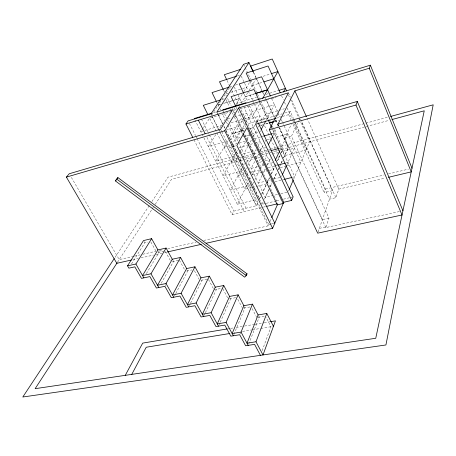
<?xml version="1.0" encoding="UTF-8"?>
<svg xmlns="http://www.w3.org/2000/svg" width="456" height="456" viewBox="0 0 456 456"><rect width="100%" height="100%" fill="white"/><g stroke="black" fill="none" stroke-linecap="round" stroke-linejoin="round"><path stroke-width="0.34" stroke-dasharray="2.28 1.71" d="M399.456 211.544L325.801 227.578L328.987 218.145L291.441 136.236L298.537 121.068M294.679 122.356L329.511 199.169L335.895 197.676L338.768 189.166L307.304 118.668M318.1 231.961L332.475 190.665L301.273 121.33M332.475 190.665L324.148 192.649L325.436 189.092L294.941 121.803M262.154 350.681L270.978 326.724L266.082 317.29M248.702 344.058L259.242 317.091L258.683 316.019M239.959 334.083L240.494 332.783M233.888 334.47L245.003 307.851L244.433 306.774M288.534 191.149L289.093 189.838M293.561 179.373L309.567 141.879L300.008 120.658M203.746 240.454L268.168 225.862L268.726 224.586L230.656 147.208L231.363 145.983M270.112 221.411L271.223 218.869M219.057 324.872L219.912 322.951M220.197 322.306L230.742 298.6L230.166 297.517M281.62 176.529L282.201 175.241M286.83 164.975L294.405 148.183L281.341 151.705M265.483 203.513L262.029 204.339L263.226 201.763M264.417 199.186L268.903 189.519M270.094 186.943L271.89 183.078M273.68 179.208L276.969 172.123M278.16 169.546L278.758 168.253M279.955 165.676L280.85 163.744M281.147 163.1L282.344 160.523M283.535 157.947L288.317 147.636L278.559 126.432M277.447 194.444L265.284 197.414L269.046 189.297M270.208 186.795L272.232 182.423M273.691 179.276L276.895 172.362M278.063 169.843L278.644 168.583M279.226 167.341L280.081 165.494M281.221 163.026L282.367 160.563M283.507 158.101L288.363 147.624L279.368 128.296M298.834 120.435L300.014 117.91L335.895 197.676M194.017 139.827L232.07 214.622L233.848 211.122L256.329 205.713L258.153 201.848M259.373 199.272L260.587 196.696M261.807 194.125L266.367 184.463M266.674 183.819L269.713 177.378M271.234 174.163L274.888 166.434M275.19 165.79L276.102 163.858M277.624 160.637L280.058 155.49M281.272 152.914L283.102 149.049L272.335 125.936M204.202 315.256L205.097 313.363M205.399 312.73L216.463 289.338L215.289 287.155M260.41 196.952L259.521 198.822L226.119 130.678M261.584 194.455L266.6 183.848M267.193 182.588L269.57 177.561M271.354 173.787L274.597 166.924M277.505 160.768L279.836 155.844M281.289 152.76L283.039 149.066M279.995 150.36L287.85 133.916L274.466 137.655M328.987 218.145L322.398 219.615L284.721 138.1L291.384 124.197M262.029 175.349L258.278 183.027L265.061 181.306M262.342 174.711L265.153 168.954M266.977 165.226L270.59 157.822M282.595 116.405L288.671 114.638L290.25 111.452L293.476 118.571M253.718 182.047L252.499 184.498L230.246 190.152L241.988 168.116M254.938 179.596L262.89 163.624M264.731 159.925L266.88 155.61L262.759 156.716M189.325 305.628L190.266 303.759M190.579 303.137L202.162 280.058M273.058 135.523L276.496 128.729M277.75 126.249L278.377 125.012M203.935 137.877L237.337 204.242L248.395 182.428M249.666 179.92L250.937 177.418M248.6 167.512L252.208 174.91L257.195 165.083M257.503 164.468L260.621 158.323M254.727 161.521L251.17 168.418L257.971 166.622M256.015 159.013L258.603 153.991L259.498 155.861M260.233 150.833L263.819 143.874M265.118 141.349L265.774 140.083M245.374 169.951L247.346 166.189M247.676 165.568L252.607 156.163M253.889 153.723L256.107 149.488M258.01 145.863L260.233 141.628L256.226 142.745M243.299 165.653L244.61 163.191M174.431 295.99L175.412 294.143M175.737 293.527L187.843 270.767L187.239 269.667M259.897 131.887L260.541 130.684M266.019 120.464L274.438 104.743L252.219 111.389L246.303 121.684M259.099 125.947L260.422 123.508M260.758 122.898L265.398 114.359L278.28 110.557M247.961 146.216L243.949 153.592L250.771 151.717M248.292 145.601L251.638 139.462L252.544 141.354M253.319 136.367L257.024 129.555M258.37 127.081L259.042 125.839M165.249 285.695L165.938 284.453M240.175 151.506L238.135 155.188L215.745 161.338L228.239 140.146M240.511 150.89L245.949 141.064L239.109 142.996M246.981 139.205L249.375 134.873M251.091 131.778L253.49 127.446L249.472 128.609M254.887 125.115L253.542 127.555L249.523 128.717M255.229 124.505L259.954 115.966L244.37 120.566M256.181 123.194L257.355 121.074L276.148 115.573M235.837 153.022L223.047 175.856L243.344 170.487M236.174 152.418L237.53 150.007M161.219 283.301L173.508 261.465L172.585 259.8M267.889 119.307L260.199 102.817L252.527 116.32L245.185 118.492M245.955 122.288L236.618 138.533L240.044 137.552M231.716 145.367L240.916 129.418L245.584 128.062M230.787 140.197L243.817 117.904M244.171 117.3L246.645 113.059L241.275 114.667M229.636 137.78L232.075 133.642L244.12 130.159M146.41 273.577L159.15 252.151L158.523 251.034M247.745 92.602L245.271 96.672L254.722 93.742M249.164 90.271L255.634 79.64M241.338 103.233L245.294 96.729L254.75 93.799M235.04 107.559L233.29 110.398L237.365 109.161M236.789 104.715L237.838 103.01L256.608 97.242M242.199 94.329L239.679 98.405L223.525 103.409M243.994 91.422L250.954 80.165M236.048 104.373L239.702 98.462L223.548 103.466M215.785 134.6L208.329 146.604L228.741 140.779M219.906 127.959L225.173 119.489L222.431 113.875M131.522 263.938L144.769 242.82L147.983 242.068M117.505 262.24L151.74 209.697M152.127 209.099L153.29 207.309M155.234 204.328L171.559 179.271L239.542 160.854M218.777 106.385L218.139 105.079L230.109 86.817L230.702 88.059M203.102 128.125L200.8 131.641L204.208 130.633M203.49 127.537L209.64 118.144L231.665 111.469L233.164 114.576M211.578 115.191L218.167 105.131L220.858 104.299M115.02 257.395L149.163 205.713M151.911 201.552L168.002 177.196L241.515 157.132M237.348 75.947L240.66 74.875M229.585 86.988L233.632 85.694M235.484 85.101L238.174 84.24M263.089 76.294L270.493 73.935M228.034 93.172L225.395 94.004L226.307 95.897M230.673 92.34L241.891 88.806M242.552 88.595L246.514 87.347M251.991 85.62L263.243 82.074M222.026 99.471L225.372 98.428M218.139 105.079L220.829 104.242M266.019 94.352L278.092 90.641M213.471 112.66L216.127 111.851M263.876 101.112L268.635 99.67M271.354 98.844L276.114 97.402M240.073 108.921L260.199 102.817M227.857 118.685L231.209 117.682M234.566 116.679L240.608 114.866M204.892 130.433L223.32 124.972M231.175 122.641L244.519 118.691M243.698 120.766L238.955 122.162L232.127 133.75L244.171 130.268M278.958 110.358L284.384 108.756M226.216 130.074L238.864 126.375M244.564 124.71L267.307 118.058M276.82 115.379L282.19 113.806M284.875 113.025L290.25 111.452M276.518 118.172L281.922 116.599M260.387 125.451L263.072 124.676M265.757 123.901L268.441 123.126M274.478 121.376L278.508 120.213M261.111 125.366L262.451 124.978M265.808 124.009L268.493 123.234M274.529 121.484L278.559 120.321M242.78 136.771L248.942 135.016M251.683 134.235L258.529 132.28M224.056 147.242L230.896 145.31M231.58 145.116L236.373 143.765M254.305 138.709L260.302 137.017M260.969 136.828L263.636 136.076M271.639 133.819L274.301 133.066M230.656 147.208L232.509 146.684M233.13 146.513L236.219 145.641M238.881 147.59L252.892 143.68M267.108 139.707L270.454 138.772M284.721 138.1L291.441 136.236M251.455 151.529L256.232 150.218M259.646 149.277L265.785 147.59M242.204 156.944L251.136 154.504M253.884 153.757L257.315 152.817M260.752 151.882L269.684 149.443M270.374 149.255L276.553 147.567M277.242 147.379L365.182 123.376M365.872 123.188L387.856 117.186M231.106 161.475L237.929 159.617M238.608 159.429L242.022 158.506M242.7 158.317L252.253 155.718M261.339 153.25L267.507 151.574M268.191 151.386L270.243 150.828M278.456 148.593L281.198 147.847M240.226 160.666L254.647 156.756M255.331 156.573L259.453 155.456M262.2 154.709L389.23 120.293M260.011 157.457L245.59 161.35L247.095 164.428M272.403 154.117L277.904 152.635M261.795 161.732L258.438 162.627L244.741 134.178M265.153 160.831L270.522 159.4M277.909 157.434L279.254 157.075L278.656 155.798M258.649 166.446L264.092 165.004M266.811 164.285L272.933 162.667M238.055 175.497L244.855 173.713M245.533 173.536L248.936 172.647M249.614 172.465L259.139 169.974M268.196 167.597L274.341 165.99M275.019 165.807L277.071 165.271M285.94 162.946L287.987 162.41M252.208 174.91L261.795 172.419M262.479 172.237L266.589 171.171M269.325 170.458L273.435 169.387L243.931 107.348M280.309 167.603L286.476 165.995M287.166 165.819L300.875 162.25L282.663 122.635M265.74 181.135L270.482 179.926M273.874 179.065L279.973 177.515M251.683 187.61L244.9 189.32L209.64 118.144M252.362 187.439L255.753 186.584M256.432 186.413L265.922 184.019M274.951 181.739L283.797 179.504M292.638 177.276L294.679 176.757L272.26 128.689M237.337 204.242L256.831 199.477M280.828 193.618L288.26 191.805M266.179 203.342L275.851 201.016M276.541 200.851L280.691 199.853M283.455 199.186L290.364 197.528M291.053 197.362L293.128 196.861M325.436 189.092L384.3 174.933M388.455 173.935L408.536 169.102M232.07 214.622L262.764 207.298M263.448 207.132L265.506 206.642M338.768 189.166L385.007 178.131M268.726 224.586L270.75 224.124M271.428 223.976L274.808 223.206M133.779 256.295L119.233 259.589L71.028 176.82M134.474 256.141L140.015 254.887M142.785 254.26L155.946 251.279M159.412 250.492L162.872 249.706M167.722 248.611L196.126 242.176M157.987 252.413L164.337 250.982M132.742 259.726L138.282 258.484M141.052 257.862L153.512 255.069M156.283 254.448L161.823 253.205M164.593 252.584L166.668 252.117M319.36 228.353L326.029 226.894M172.339 261.721L178.741 260.33M186.664 271.018L191.805 269.941M200.976 280.297L208.153 278.855M214.063 289.799L222.499 288.169M229.533 298.828L236.829 297.466M243.783 308.074L250.458 306.877M258.01 317.302L265.426 316.031M227.692 328.867L229.801 328.514M230.502 328.394L233.312 327.927M236.122 327.454L243.846 326.16M244.553 326.04L254.385 324.393M255.086 324.273L263.517 322.859M264.218 322.745L269.832 321.805M242.529 331.404L251.672 329.905M252.373 329.785L260.108 328.514M260.809 328.4L272.756 326.433M144.136 241.697L144.769 242.82M150.885 242.062L156.169 251.495M165.328 251.455L170.481 260.735M179.39 260.188L184.805 270.032M194.45 270.75L199.118 279.317M208.477 279.46L213.402 288.585M222.824 288.773L228 298.446M237.787 299.273L242.244 307.686M252.077 308.547L256.779 317.513M189.394 123.428L195.516 135.5M195.835 136.139L196.804 138.043M197.123 138.681L233.848 211.122M194.837 119.803L203.621 137.256M206.973 137.364L244.262 211.709M201.41 119.022L209.053 134.309M209.367 134.947L245.978 208.204M211.003 113.892L211.63 115.163M211.943 115.801L218.242 128.558M218.555 129.19L219.501 131.106M219.815 131.744L256.329 205.713M212.502 117.101L218.167 128.575M218.487 129.213L219.427 131.129M220.687 133.676L256.261 205.73M220.573 129.248L221.513 131.151M221.821 131.79L268.168 225.862M217.415 112.917L218.344 114.821M218.658 115.453L222.699 123.701M223.942 126.238L224.876 128.142M216.811 112.113L217.438 113.384M217.746 114.023L222.425 123.565M223.981 126.745L224.608 128.016M225.857 130.559L238.015 155.365M238.328 156.003L248.309 176.352M248.623 176.991L251.113 182.081M251.427 182.713L253.924 187.804M254.231 188.442L262.029 204.339M216.617 101.956L217.227 103.204M219.991 108.881L220.601 110.13M226.37 121.951L227.572 124.414M227.875 125.029L237.04 143.817M240.409 150.719L242.541 155.097M242.848 155.718L243.76 157.594M223.28 111.127L224.209 113.037M224.517 113.675L227.002 118.777M227.31 119.415L228.553 121.963M229.795 124.511L238.146 141.668M238.454 142.295L265.284 197.414M223.622 90.328L224.506 92.169M227.521 98.422L231.163 105.986M232.378 108.511L234.481 112.877M234.777 113.498L243.521 131.647M233.21 111.076L234.133 112.991M235.364 115.55L243.367 132.154M244.598 134.714L277.835 203.701M240.916 129.418L242.763 133.255M225.971 99.67L229.265 106.499M230.468 108.984L231.369 110.848M234.367 117.061L242.25 133.403M236.191 107.24L237.086 109.109M237.986 110.985L245.795 127.275M248.868 133.688L249.791 135.614M254.06 144.518L254.665 145.777M263.078 163.333L264.571 166.446M265.774 168.954L266.697 170.88M271.001 179.858L271.924 181.784M227.059 80.438L229.801 86.178M231.893 90.55L237.838 103.01M239.36 106.197L262.491 154.63M234.236 86.965L237.867 94.591M238.169 95.23L241.817 102.908M247.54 105.786L255.77 123.171M257.355 121.074L257.959 122.356M244.063 94.118L247.403 101.192M249.512 105.655L257.56 122.698M241.241 76.124L248.018 90.55M248.32 91.194L252.533 100.166M252.835 100.804L253.735 102.731M254.34 104.008L262.183 120.72M264.577 125.822L270.568 138.578M270.87 139.217L275.361 148.781M275.658 149.42L277.453 153.244M243.635 64.296L244.832 66.867M245.134 67.511L250.515 79.065M250.811 79.709L260.393 100.434M260.678 100.896L268.994 118.908M269.348 119.512L270.191 121.478M259.014 100.28L259.903 102.184M271.388 126.814L271.97 128.062M249.951 81.236L253.496 88.834M258.9 100.423L267.507 118.873M271.417 127.258L284.652 155.633L306.141 149.899L293.658 122.402M277.995 124.186L325.801 227.578M253.496 72.259L256.357 78.443M256.654 79.076L261.949 90.522M262.24 91.154L263.71 94.335M265.489 98.182L274.404 117.443M275.589 120.013L277.077 123.223M277.373 123.867L278.263 125.793M253.422 72.213L255.81 77.372M256.107 78.016L263.864 94.774M266.549 100.576L274.301 117.34M275.492 119.917L276.986 123.137M277.282 123.781L278.177 125.719M271.582 98.524L277.67 111.766M277.96 112.41L280.309 117.517M281.244 119.546L282.378 122.02M293.767 119.215L294.644 121.159M293.504 119.774L294.388 121.712M281.557 95.749L283.307 99.602M284.47 102.172L286.22 106.026M287.098 107.958L292.205 119.204M292.495 119.842L293.368 121.763M288.671 114.638L291.019 119.797M293.071 124.311L324.148 192.649M288.443 92.819L290.483 97.356M291.652 99.944L299.233 116.793M288.386 94.854L290.141 98.741M290.432 99.391L298.56 117.443M298.851 118.087L299.717 120.013"/><path stroke-width="0.68" d="M131.356 260.04L116.816 263.3L66.399 177.105L224.728 130.815L238.613 107.969L288.443 92.819L269.279 129.755L317.684 233.164L402.032 214.993L355.971 105.045L357.276 101.443L277.995 124.186L294.889 90.858L369.274 68.24L370.38 65.179L216.811 112.113L248.953 62.546L253.126 71.569M255.987 341.766L266.8 313.443L258.119 314.948L247.004 343.174L255.987 341.766L263.004 354.962L275.452 320.859L270.539 321.685M241.047 332.093L252.47 304.141L243.863 305.697L232.144 333.558L241.047 332.093L248.184 345.369M206.135 243.265L272.608 228.353L283.735 202.293L291.663 200.401L293.128 196.861L258.261 123M289.372 189.189L293.282 180.029M226.09 322.409L238.123 294.827L229.585 296.428L217.267 323.925L226.09 322.409L233.347 335.77M271.776 217.597L277.316 204.886L243.071 133.893M246.28 275.612L247.049 273.851L117.893 177.601L115.391 180.912L244.684 277.185L246.28 275.612L116.753 179.117L117.893 177.601M282.486 174.602L286.539 165.619M211.117 312.708L223.759 285.502L215.289 287.155L202.361 314.281L211.117 312.708L218.487 326.154M275.196 160.421L279.699 150.993M209.367 276.159L200.971 277.864L187.439 304.625L196.114 302.995L209.367 276.159L215.289 287.155M268.396 144.757L272.751 136.139M194.963 266.806L186.635 268.561L172.493 294.952L181.095 293.271L194.963 266.806L200.971 277.864M283.512 92.061L285.467 88.373L278.758 90.436M131.755 374.382L146.228 347.244L229.875 333.484M261.185 129.481L265.694 121.062M125.263 375.339L142.711 343.111L226.991 328.981M180.536 257.44L172.277 259.247L157.531 285.268L166.052 283.529L180.536 257.44L186.635 268.561M262.662 98.485L267.581 89.826L255.423 93.594M166.087 248.058L157.901 249.916L142.54 275.566L150.982 273.777L166.087 248.058L172.277 259.247M260.439 355.338L254.585 344.377L245.641 345.768L239.696 334.738L230.821 336.18L224.779 325.082L215.984 326.582L209.84 315.409L201.124 316.966L194.883 305.731L186.242 307.338L179.903 296.029L171.336 297.694L164.901 286.322L156.414 288.038L149.881 276.592L141.468 278.365L134.833 266.857L128.871 268.162L127.532 265.854L135.899 264.007L151.62 238.665L157.901 249.916M127.532 265.854L143.503 240.574L151.62 238.665M117.146 262.793L35.129 388.677L375.75 338.278L424.251 110.802L391.978 119.546M114.239 258.58L22.8 397.005L385.924 344.97L433.2 104.812L390.604 116.44M192.723 137.29L185.951 123.981L188.106 120.886L211.003 113.892L243.635 64.296L248.953 62.546M115.391 180.912L116.536 179.396M66.399 177.105L69.238 173.753L220.573 129.248L232.594 109.799L185.951 123.981M245.852 275.036L247.049 273.851M240.5 69.397L224.318 74.698L226.757 79.8M236.687 76.163L219.484 81.738L223.326 89.712M228.912 87.204L212.04 92.579L216.309 101.329M271.166 73.718L277.898 71.575L267.558 89.769L255.4 93.537M263.904 81.863L273.828 78.734M220.687 99.892L203.29 105.33L207.828 114.484M194.21 118.554L212.143 113.071M222.659 109.85L246.075 102.685M275.846 118.366L255.594 124.26L291.663 200.401M269.114 122.926L273.811 121.57M269.832 122.846L273.862 121.684M269.279 129.755L355.971 105.045M263.636 136.076L271.639 133.819M270.927 150.64L278.456 148.593M277.75 165.095L285.256 163.128M284.476 179.333L291.96 177.447M266.874 206.317L277.151 203.866M388.455 177.31L411.226 171.872L369.274 68.24M277.316 204.886L283.227 203.484L246.918 127.674L236.841 145.47L274.808 223.206M167.363 251.963L201.29 244.353M135.899 264.007L143.862 277.864M150.982 273.777L158.83 287.548M166.052 283.529L173.776 297.221M181.095 293.271L188.698 306.877M196.114 302.995L203.604 316.521M223.759 285.502L229.585 296.428M238.123 294.827L243.863 305.697M252.47 304.141L258.119 314.948M266.8 313.443L273.463 326.319M198.366 120.207L205.057 133.551M224.728 130.815L272.608 228.353M235.592 105.991L231.106 96.632L253.981 89.484L258.717 99.642M238.613 107.969L283.735 202.293M243.76 93.48L239.24 83.91L261.584 76.785L270.436 96.039M268.179 119.934L271.388 126.814M249.951 81.236L246.149 73.091L268.042 65.995L280.126 92.596M253.211 71.638L250.635 66.074L272.238 58.995L286.636 90.966M294.889 90.858L306.438 116.725M357.276 101.443L402.933 210.786M370.38 65.179L411.996 168.27"/></g></svg>
